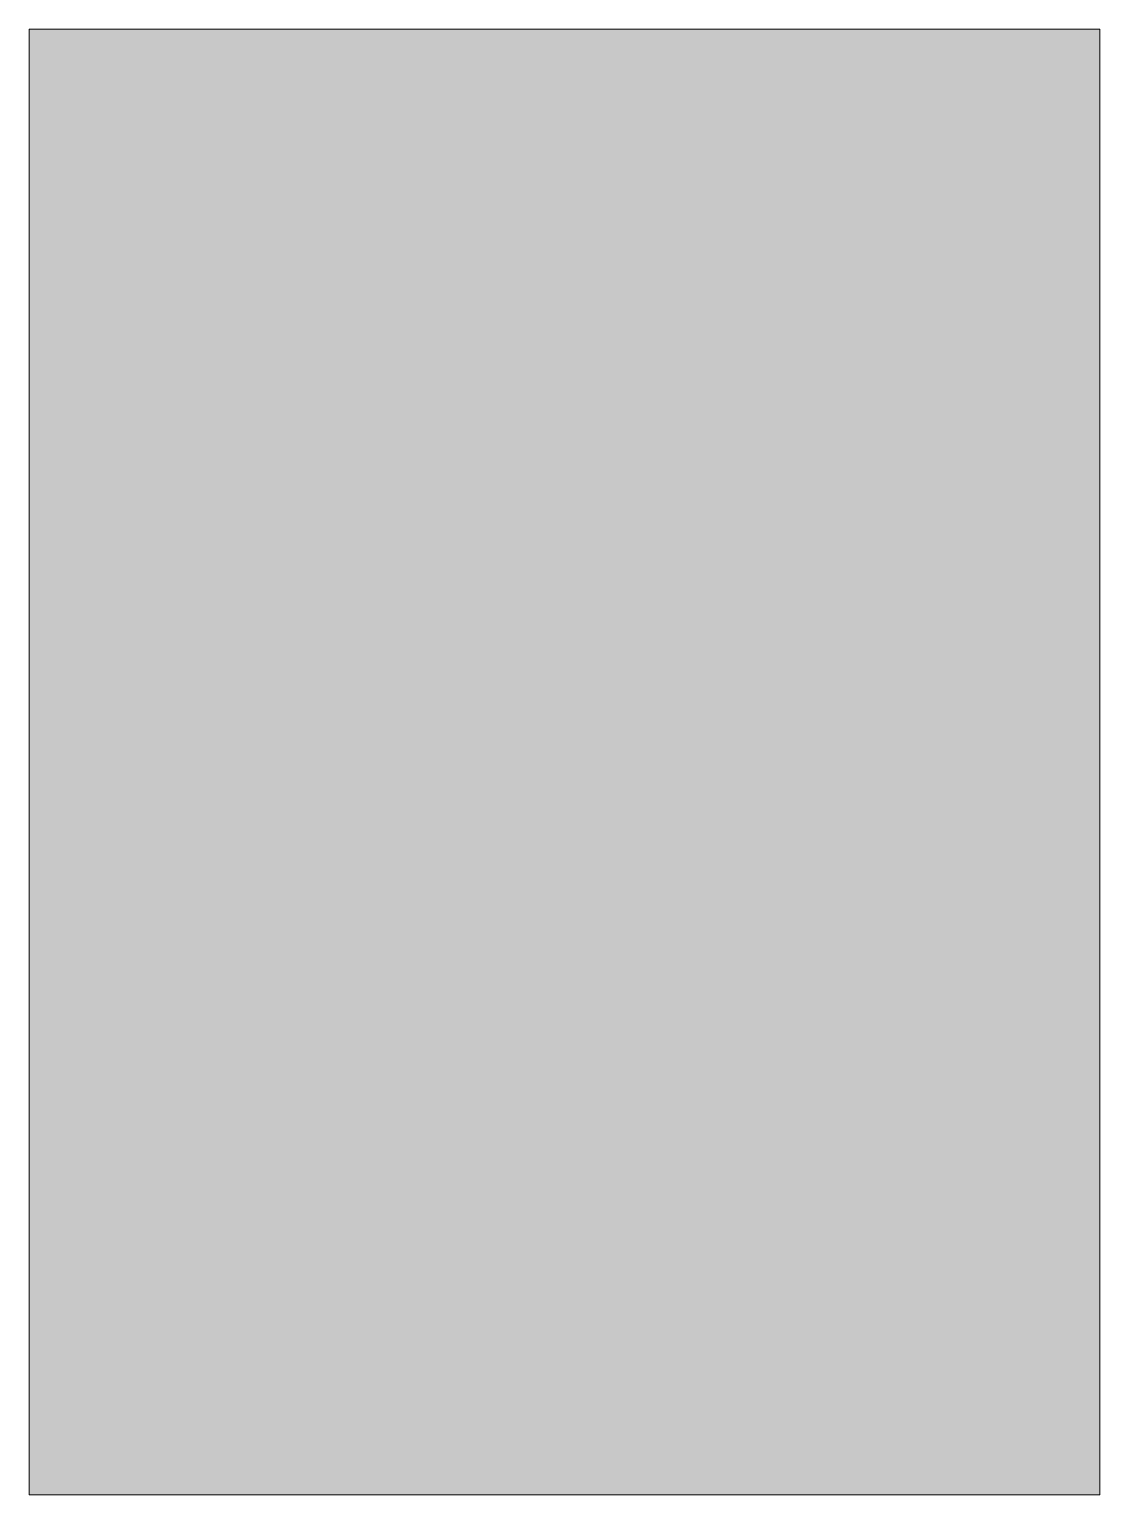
# Model space of a CAD drawing. Extents: x 414 to 2586, y -2987 to -13.
import ezdxf

# ---------------------------------------------------------------- set-up
doc = ezdxf.new("R2010")
doc.units = 0
doc.header["$MEASUREMENT"] = 0
doc.layers.add('Layer 1', color=7, linetype='Continuous')

msp = doc.modelspace()

# ---------------------------------------------------------------- hatches: boundary and pattern name
at = {"layer": 'Layer 1', "true_color": 0x6acbe1}
h = msp.add_hatch(color=133, dxfattribs=at)
h.dxf.hatch_style = 2
h.paths.add_polyline_path([(2042.4, -12.9), (2009.5, -12.9), (1957.2, -12.9), (1919.7, -12.9), (1831.3, -12.9), (1786.1, -12.9), (1643.4, -12.9), (1356.6, -12.9), (1214.1, -12.9), (1168.8, -12.9), (1080.4, -12.9), (1043, -12.9), (990.7, -12.9), (957.5, -12.9), (413.6, -12.9), (413.6, -2987.1), (2586.4, -2987.1), (2586.4, -12.9)])

# ---------------------------------------------------------------- linework, layer by layer
at = {"layer": 'Layer 1', "lineweight": 0}
msp.add_lwpolyline([(2042.4, -12.9), (2009.5, -12.9), (1957.2, -12.9), (1919.7, -12.9), (1831.3, -12.9), (1786.1, -12.9), (1643.4, -12.9), (1356.6, -12.9), (1214.1, -12.9), (1168.8, -12.9), (1080.4, -12.9), (1043, -12.9), (990.7, -12.9), (957.5, -12.9), (413.6, -12.9), (413.6, -2987.1), (2586.4, -2987.1), (2586.4, -12.9), (2042.4, -12.9)], dxfattribs=at)

doc.saveas('drawing.dxf')
